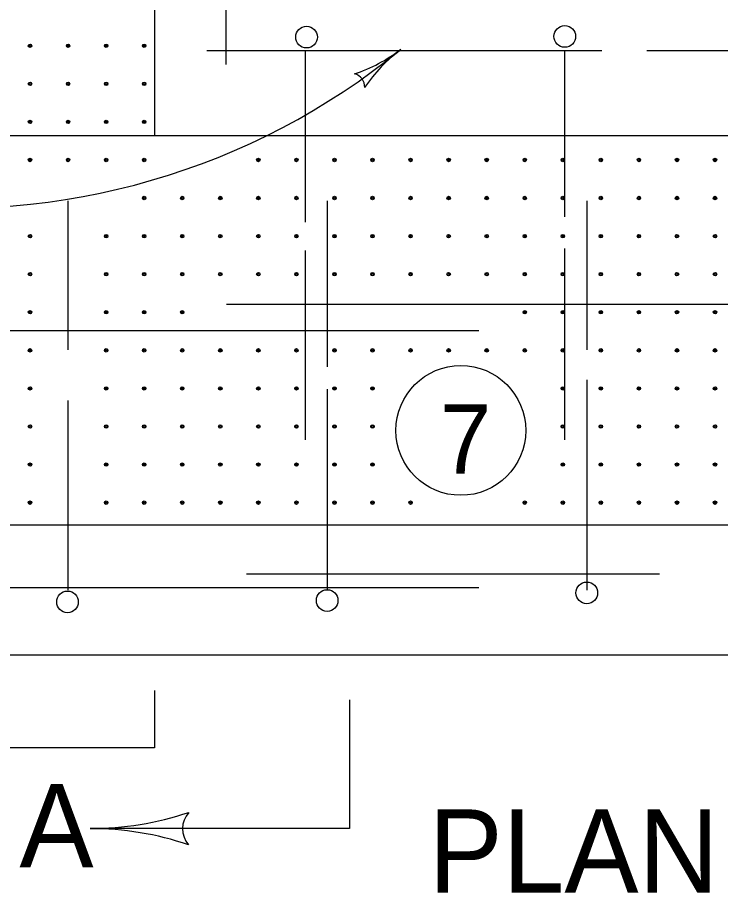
# Model space of a CAD drawing. Extents: x 999 to 1036.9, y 999.3 to 1022.6.
# Drawn here: x 1010.603 to 1012.635, y 1013.456 to 1015.984 of the extents above; entities that cross this region are included whole.
import ezdxf

# ---------------------------------------------------------------- set-up
doc = ezdxf.new("R2010")
doc.units = 0
doc.layers.add('Level 1', color=7, linetype='Continuous')
doc.layers.add('Level 2', color=7, linetype='Continuous')

msp = doc.modelspace()

# ---------------------------------------------------------------- linework, layer by layer
at = {"layer": 'Level 1'}
for p, q in [((1010.9992, 1018.8921), (1010.9992, 1015.6416)), ((1014.4992, 1015.6421), (1007.9992, 1015.6421)), ((1014.624, 1014.5171), (1008.3742, 1014.5171)), ((1014.9978, 1014.1421), (1007.9992, 1014.1421)), ((1010.9992, 1014.0399), (1010.9992, 1013.8743)), ((1011.5628, 1014.0122), (1011.5628, 1013.6407)), ((1010.9992, 1013.8743), (1010.2492, 1013.8743)), ((1011.5628, 1013.6407), (1010.8128, 1013.6407))]:
    msp.add_line(p, q, dxfattribs=at)
for centre, radius in [((1010.6392, 1015.9024), 0.005), ((1010.6392, 1015.9024), 0.0025), ((1010.7492, 1015.9024), 0.005), ((1010.7492, 1015.9024), 0.0025), ((1010.8592, 1015.9024), 0.005), ((1010.8592, 1015.9024), 0.0025), ((1010.9692, 1015.9024), 0.005), ((1010.9692, 1015.9024), 0.0025), ((1010.6392, 1015.7924), 0.005), ((1010.6392, 1015.7924), 0.0025), ((1010.7492, 1015.7924), 0.005), ((1010.7492, 1015.7924), 0.0025), ((1010.8592, 1015.7924), 0.005), ((1010.8592, 1015.7924), 0.0025), ((1010.9692, 1015.7924), 0.005), ((1010.9692, 1015.7924), 0.0025), ((1010.6392, 1015.6824), 0.005), ((1010.6392, 1015.6824), 0.0025), ((1010.7492, 1015.6824), 0.005), ((1010.7492, 1015.6824), 0.0025), ((1010.8592, 1015.6824), 0.005), ((1010.8592, 1015.6824), 0.0025), ((1010.9692, 1015.6824), 0.005), ((1010.9692, 1015.6824), 0.0025), ((1010.6392, 1015.5724), 0.005), ((1010.6392, 1015.5724), 0.0025), ((1010.7492, 1015.5724), 0.005), ((1010.7492, 1015.5724), 0.0025), ((1010.8592, 1015.5724), 0.005), ((1010.8592, 1015.5724), 0.0025), ((1010.9692, 1015.5724), 0.005), ((1010.9692, 1015.5724), 0.0025), ((1011.2992, 1015.5724), 0.005), ((1011.2992, 1015.5724), 0.0025), ((1011.4092, 1015.5724), 0.005), ((1011.4092, 1015.5724), 0.0025), ((1011.5192, 1015.5724), 0.005), ((1011.5192, 1015.5724), 0.0025), ((1011.6292, 1015.5724), 0.005), ((1011.6292, 1015.5724), 0.0025), ((1011.7392, 1015.5724), 0.005), ((1011.7392, 1015.5724), 0.0025), ((1011.8492, 1015.5724), 0.005), ((1011.8492, 1015.5724), 0.0025), ((1011.9592, 1015.5724), 0.005), ((1011.9592, 1015.5724), 0.0025), ((1012.0692, 1015.5724), 0.005), ((1012.0692, 1015.5724), 0.0025), ((1012.1792, 1015.5724), 0.005), ((1012.1792, 1015.5724), 0.0025), ((1012.2892, 1015.5724), 0.005), ((1012.2892, 1015.5724), 0.0025), ((1012.3992, 1015.5724), 0.005), ((1012.3992, 1015.5724), 0.0025), ((1012.5092, 1015.5724), 0.005), ((1012.5092, 1015.5724), 0.0025), ((1012.6192, 1015.5724), 0.005), ((1012.6192, 1015.5724), 0.0025), ((1010.9692, 1015.4624), 0.005), ((1010.9692, 1015.4624), 0.0025), ((1011.0792, 1015.4624), 0.005), ((1011.0792, 1015.4624), 0.0025), ((1011.1892, 1015.4624), 0.005), ((1011.1892, 1015.4624), 0.0025), ((1011.2992, 1015.4624), 0.005), ((1011.2992, 1015.4624), 0.0025), ((1011.4092, 1015.4624), 0.005), ((1011.4092, 1015.4624), 0.0025), ((1011.5192, 1015.4624), 0.005), ((1011.5192, 1015.4624), 0.0025), ((1011.6292, 1015.4624), 0.005), ((1011.6292, 1015.4624), 0.0025), ((1011.7392, 1015.4624), 0.005), ((1011.7392, 1015.4624), 0.0025), ((1011.8492, 1015.4624), 0.005), ((1011.8492, 1015.4624), 0.0025), ((1011.9592, 1015.4624), 0.005), ((1011.9592, 1015.4624), 0.0025), ((1012.0692, 1015.4624), 0.005), ((1012.0692, 1015.4624), 0.0025), ((1012.1792, 1015.4624), 0.005), ((1012.1792, 1015.4624), 0.0025), ((1012.2892, 1015.4624), 0.005), ((1012.2892, 1015.4624), 0.0025), ((1012.3992, 1015.4624), 0.005), ((1012.3992, 1015.4624), 0.0025), ((1012.5092, 1015.4624), 0.005), ((1012.5092, 1015.4624), 0.0025), ((1012.6192, 1015.4624), 0.005), ((1012.6192, 1015.4624), 0.0025), ((1010.6392, 1015.3524), 0.005), ((1010.6392, 1015.3524), 0.0025), ((1010.8592, 1015.3524), 0.005), ((1010.8592, 1015.3524), 0.0025), ((1010.9692, 1015.3524), 0.005), ((1010.9692, 1015.3524), 0.0025), ((1011.0792, 1015.3524), 0.005), ((1011.0792, 1015.3524), 0.0025), ((1011.1892, 1015.3524), 0.005), ((1011.1892, 1015.3524), 0.0025), ((1011.2992, 1015.3524), 0.005), ((1011.2992, 1015.3524), 0.0025), ((1011.4092, 1015.3524), 0.005), ((1011.4092, 1015.3524), 0.0025), ((1011.5192, 1015.3524), 0.005), ((1011.5192, 1015.3524), 0.0025), ((1011.6292, 1015.3524), 0.005), ((1011.6292, 1015.3524), 0.0025), ((1011.7392, 1015.3524), 0.005), ((1011.7392, 1015.3524), 0.0025), ((1011.8492, 1015.3524), 0.005), ((1011.8492, 1015.3524), 0.0025), ((1011.9592, 1015.3524), 0.005), ((1011.9592, 1015.3524), 0.0025), ((1012.0692, 1015.3524), 0.005), ((1012.0692, 1015.3524), 0.0025), ((1012.1792, 1015.3524), 0.005), ((1012.1792, 1015.3524), 0.0025), ((1012.2892, 1015.3524), 0.005), ((1012.2892, 1015.3524), 0.0025), ((1012.3992, 1015.3524), 0.005), ((1012.3992, 1015.3524), 0.0025), ((1012.5092, 1015.3524), 0.005), ((1012.5092, 1015.3524), 0.0025), ((1012.6192, 1015.3524), 0.005), ((1012.6192, 1015.3524), 0.0025), ((1010.6392, 1015.2424), 0.005), ((1010.6392, 1015.2424), 0.0025), ((1010.8592, 1015.2424), 0.005), ((1010.8592, 1015.2424), 0.0025), ((1010.9692, 1015.2424), 0.005), ((1010.9692, 1015.2424), 0.0025), ((1011.0792, 1015.2424), 0.005), ((1011.0792, 1015.2424), 0.0025), ((1011.1892, 1015.2424), 0.005), ((1011.1892, 1015.2424), 0.0025), ((1011.2992, 1015.2424), 0.005), ((1011.2992, 1015.2424), 0.0025), ((1011.4092, 1015.2424), 0.005), ((1011.4092, 1015.2424), 0.0025), ((1011.5192, 1015.2424), 0.005), ((1011.5192, 1015.2424), 0.0025), ((1011.6292, 1015.2424), 0.005), ((1011.6292, 1015.2424), 0.0025), ((1011.7392, 1015.2424), 0.005), ((1011.7392, 1015.2424), 0.0025), ((1011.8492, 1015.2424), 0.005), ((1011.8492, 1015.2424), 0.0025), ((1011.9592, 1015.2424), 0.005), ((1011.9592, 1015.2424), 0.0025), ((1012.0692, 1015.2424), 0.005), ((1012.0692, 1015.2424), 0.0025), ((1012.1792, 1015.2424), 0.005), ((1012.1792, 1015.2424), 0.0025), ((1012.2892, 1015.2424), 0.005), ((1012.2892, 1015.2424), 0.0025), ((1012.3992, 1015.2424), 0.005), ((1012.3992, 1015.2424), 0.0025), ((1012.5092, 1015.2424), 0.005), ((1012.5092, 1015.2424), 0.0025), ((1012.6192, 1015.2424), 0.005), ((1012.6192, 1015.2424), 0.0025), ((1010.6392, 1015.1324), 0.005), ((1010.8592, 1015.1324), 0.005), ((1010.9692, 1015.1324), 0.005), ((1011.0792, 1015.1324), 0.005), ((1012.0692, 1015.1324), 0.005), ((1012.1792, 1015.1324), 0.005), ((1012.2892, 1015.1324), 0.005), ((1012.3992, 1015.1324), 0.005), ((1012.5092, 1015.1324), 0.005), ((1012.6192, 1015.1324), 0.005), ((1010.6392, 1015.1324), 0.0025), ((1010.8592, 1015.1324), 0.0025), ((1010.9692, 1015.1324), 0.0025), ((1011.0792, 1015.1324), 0.0025), ((1012.0692, 1015.1324), 0.0025), ((1012.1792, 1015.1324), 0.0025), ((1012.2892, 1015.1324), 0.0025), ((1012.3992, 1015.1324), 0.0025), ((1012.5092, 1015.1324), 0.0025), ((1012.6192, 1015.1324), 0.0025), ((1010.6392, 1015.0224), 0.005), ((1010.6392, 1015.0224), 0.0025), ((1010.8592, 1015.0224), 0.005), ((1010.8592, 1015.0224), 0.0025), ((1010.9692, 1015.0224), 0.005), ((1010.9692, 1015.0224), 0.0025), ((1011.0792, 1015.0224), 0.005), ((1011.0792, 1015.0224), 0.0025), ((1011.1892, 1015.0224), 0.005), ((1011.1892, 1015.0224), 0.0025), ((1011.2992, 1015.0224), 0.005), ((1011.2992, 1015.0224), 0.0025), ((1011.4092, 1015.0224), 0.005), ((1011.4092, 1015.0224), 0.0025), ((1011.5192, 1015.0224), 0.005), ((1011.5192, 1015.0224), 0.0025), ((1011.6292, 1015.0224), 0.005), ((1011.6292, 1015.0224), 0.0025), ((1011.7392, 1015.0224), 0.005), ((1011.7392, 1015.0224), 0.0025), ((1011.8492, 1015.0224), 0.005), ((1011.8492, 1015.0224), 0.0025), ((1011.9592, 1015.0224), 0.005), ((1011.9592, 1015.0224), 0.0025), ((1012.0692, 1015.0224), 0.005), ((1012.0692, 1015.0224), 0.0025), ((1012.1792, 1015.0224), 0.005), ((1012.1792, 1015.0224), 0.0025), ((1012.2892, 1015.0224), 0.005), ((1012.2892, 1015.0224), 0.0025), ((1012.3992, 1015.0224), 0.005), ((1012.3992, 1015.0224), 0.0025), ((1012.5092, 1015.0224), 0.005), ((1012.5092, 1015.0224), 0.0025), ((1012.6192, 1015.0224), 0.005), ((1012.6192, 1015.0224), 0.0025), ((1011.8845, 1014.791), 0.1875), ((1010.6392, 1014.9124), 0.005), ((1010.6392, 1014.9124), 0.0025), ((1010.8592, 1014.9124), 0.005), ((1010.8592, 1014.9124), 0.0025), ((1010.9692, 1014.9124), 0.005), ((1010.9692, 1014.9124), 0.0025), ((1011.0792, 1014.9124), 0.005), ((1011.0792, 1014.9124), 0.0025), ((1011.1892, 1014.9124), 0.005), ((1011.1892, 1014.9124), 0.0025), ((1011.2992, 1014.9124), 0.005), ((1011.2992, 1014.9124), 0.0025), ((1011.4092, 1014.9124), 0.005), ((1011.4092, 1014.9124), 0.0025), ((1011.5192, 1014.9124), 0.005), ((1011.5192, 1014.9124), 0.0025), ((1011.6292, 1014.9124), 0.005), ((1011.6292, 1014.9124), 0.0025), ((1012.1792, 1014.9124), 0.005), ((1012.1792, 1014.9124), 0.0025), ((1012.2892, 1014.9124), 0.005), ((1012.2892, 1014.9124), 0.0025), ((1012.3992, 1014.9124), 0.005), ((1012.3992, 1014.9124), 0.0025), ((1012.5092, 1014.9124), 0.005), ((1012.5092, 1014.9124), 0.0025), ((1012.6192, 1014.9124), 0.005), ((1012.6192, 1014.9124), 0.0025), ((1010.6392, 1014.8024), 0.005), ((1010.8592, 1014.8024), 0.005), ((1010.9692, 1014.8024), 0.005), ((1011.0792, 1014.8024), 0.005), ((1011.1892, 1014.8024), 0.005), ((1011.2992, 1014.8024), 0.005), ((1011.4092, 1014.8024), 0.005), ((1011.5192, 1014.8024), 0.005), ((1011.6292, 1014.8024), 0.005), ((1012.1792, 1014.8024), 0.005), ((1012.2892, 1014.8024), 0.005), ((1012.3992, 1014.8024), 0.005), ((1012.5092, 1014.8024), 0.005), ((1012.6192, 1014.8024), 0.005), ((1010.6392, 1014.8024), 0.0025), ((1010.8592, 1014.8024), 0.0025), ((1010.9692, 1014.8024), 0.0025), ((1011.0792, 1014.8024), 0.0025), ((1011.1892, 1014.8024), 0.0025), ((1011.2992, 1014.8024), 0.0025), ((1011.4092, 1014.8024), 0.0025), ((1011.5192, 1014.8024), 0.0025), ((1011.6292, 1014.8024), 0.0025), ((1012.1792, 1014.8024), 0.0025), ((1012.2892, 1014.8024), 0.0025), ((1012.3992, 1014.8024), 0.0025), ((1012.5092, 1014.8024), 0.0025), ((1012.6192, 1014.8024), 0.0025), ((1010.6392, 1014.6924), 0.005), ((1010.6392, 1014.6924), 0.0025), ((1010.8592, 1014.6924), 0.005), ((1010.8592, 1014.6924), 0.0025), ((1010.9692, 1014.6924), 0.005), ((1010.9692, 1014.6924), 0.0025), ((1011.0792, 1014.6924), 0.005), ((1011.0792, 1014.6924), 0.0025), ((1011.1892, 1014.6924), 0.005), ((1011.1892, 1014.6924), 0.0025), ((1011.2992, 1014.6924), 0.005), ((1011.2992, 1014.6924), 0.0025), ((1011.4092, 1014.6924), 0.005), ((1011.4092, 1014.6924), 0.0025), ((1011.5192, 1014.6924), 0.005), ((1011.5192, 1014.6924), 0.0025), ((1011.6292, 1014.6924), 0.005), ((1011.6292, 1014.6924), 0.0025), ((1012.1792, 1014.6924), 0.005), ((1012.1792, 1014.6924), 0.0025), ((1012.2892, 1014.6924), 0.005), ((1012.2892, 1014.6924), 0.0025), ((1012.3992, 1014.6924), 0.005), ((1012.3992, 1014.6924), 0.0025), ((1012.5092, 1014.6924), 0.005), ((1012.5092, 1014.6924), 0.0025), ((1012.6192, 1014.6924), 0.005), ((1012.6192, 1014.6924), 0.0025), ((1010.6392, 1014.5824), 0.005), ((1010.6392, 1014.5824), 0.0025), ((1010.8592, 1014.5824), 0.005), ((1010.8592, 1014.5824), 0.0025), ((1010.9692, 1014.5824), 0.005), ((1010.9692, 1014.5824), 0.0025), ((1011.0792, 1014.5824), 0.005), ((1011.0792, 1014.5824), 0.0025), ((1011.1892, 1014.5824), 0.005), ((1011.1892, 1014.5824), 0.0025), ((1011.2992, 1014.5824), 0.005), ((1011.2992, 1014.5824), 0.0025), ((1011.4092, 1014.5824), 0.005), ((1011.4092, 1014.5824), 0.0025), ((1011.5192, 1014.5824), 0.005), ((1011.5192, 1014.5824), 0.0025), ((1011.6292, 1014.5824), 0.005), ((1011.6292, 1014.5824), 0.0025), ((1011.7392, 1014.5824), 0.005), ((1011.7392, 1014.5824), 0.0025), ((1012.0692, 1014.5824), 0.005), ((1012.0692, 1014.5824), 0.0025), ((1012.1792, 1014.5824), 0.005), ((1012.1792, 1014.5824), 0.0025), ((1012.2892, 1014.5824), 0.005), ((1012.2892, 1014.5824), 0.0025), ((1012.3992, 1014.5824), 0.005), ((1012.3992, 1014.5824), 0.0025), ((1012.5092, 1014.5824), 0.005), ((1012.5092, 1014.5824), 0.0025), ((1012.6192, 1014.5824), 0.005), ((1012.6192, 1014.5824), 0.0025)]:
    msp.add_circle(centre, radius, dxfattribs=at)
for centre, radius, start, end in [((1010.4221, 1017.4716), 2.0388, 263.155, 309.216), ((1011.4277, 1016.2654), 0.4687, 288.5409, 307.1877), ((1011.4277, 1016.2654), 0.4687, 288.5409, 307.1877), ((1011.9944, 1015.5186), 0.4687, 127.1938, 145.8626), ((1011.9944, 1015.5186), 0.4687, 127.1938, 145.8626), ((1011.9944, 1015.5186), 0.4687, 127.1816, 127.1938), ((1011.9944, 1015.5186), 0.4687, 127.1816, 127.1938), ((1011.5691, 1015.7843), 0.0375, 355.9684, 78.0851), ((1011.5691, 1015.7843), 0.0375, 355.9684, 78.0851), ((1010.8128, 1014.5313), 0.8906, 270, 288.6688), ((1011.1514, 1013.6406), 0.0713, 138.7746, 220.8913), ((1010.8128, 1014.5313), 0.8906, 269.9878, 270), ((1010.8128, 1012.75), 0.8906, 71.3472, 89.9939)]:
    msp.add_arc(centre, radius, start, end, dxfattribs=at)
at = {"layer": 'Level 2'}
for p, q in [((1011.2054, 1018.6608), (1011.2054, 1015.8483)), ((1012.2921, 1015.8878), (1011.1505, 1015.8878)), ((1011.4341, 1015.8886), (1011.4341, 1015.3923)), ((1012.1841, 1015.8886), (1012.1841, 1015.4086)), ((1013.6613, 1015.8878), (1012.4223, 1015.8878)), ((1010.7492, 1015.0237), (1010.7492, 1015.4546)), ((1011.4992, 1014.9749), (1011.4992, 1015.4546)), ((1012.2492, 1015.0237), (1012.2492, 1015.4546)), ((1012.1841, 1015.3164), (1012.1841, 1014.7636)), ((1011.4341, 1015.311), (1011.4341, 1014.7636)), ((1014.7693, 1015.1548), (1011.2068, 1015.1548)), ((1010.3978, 1015.0796), (1011.9367, 1015.0796)), ((1012.2492, 1014.3296), (1012.2492, 1014.937)), ((1011.4992, 1014.3296), (1011.4992, 1014.9098)), ((1010.7492, 1014.3296), (1010.7492, 1014.8773)), ((1012.4587, 1014.3758), (1011.2647, 1014.3758)), ((1008.3742, 1014.3373), (1011.9367, 1014.3373))]:
    msp.add_line(p, q, dxfattribs=at)
for centre in [(1011.4385, 1015.9274), (1012.185, 1015.9294), (1012.2486, 1014.3217), (1010.7475, 1014.2956), (1011.4981, 1014.2996)]:
    msp.add_circle(centre, 0.0313, dxfattribs=at)

# ---------------------------------------------------------------- texts
at = {"layer": 'Level 1'}
for s, height, p in [('7', 0.2, (1011.8237, 1014.6663)), ('A', 0.24, (1010.6087, 1013.5291)), ('PLAN VIEW', 0.24, (1011.7915, 1013.456))]:
    msp.add_text(s, height=height, dxfattribs=at).set_placement(p)

doc.saveas('drawing.dxf')
